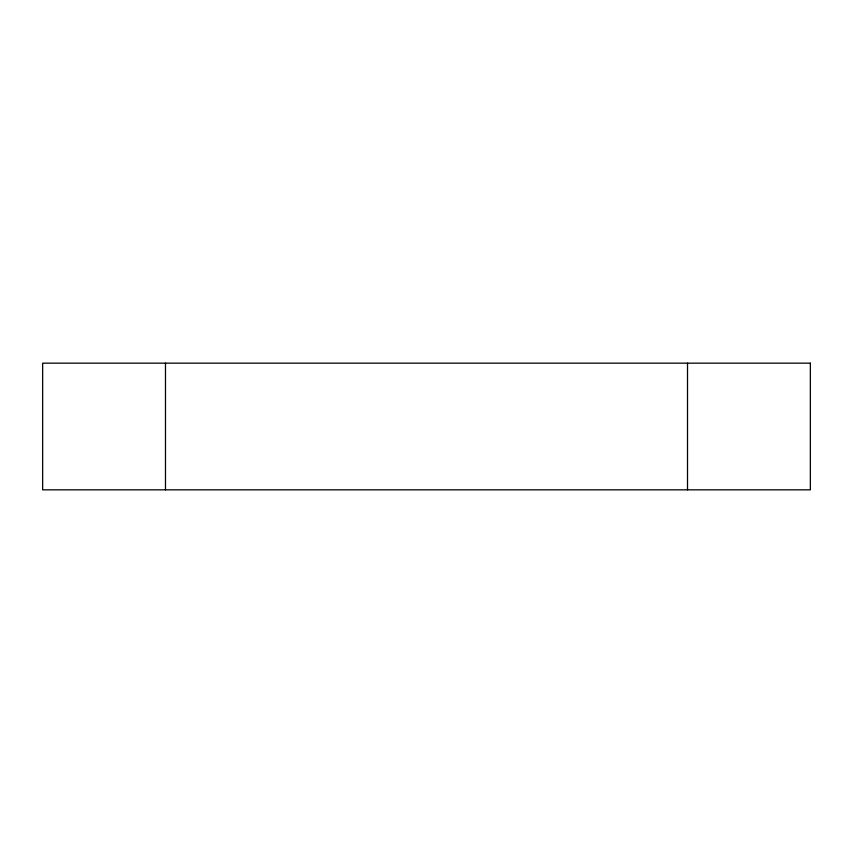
<?xml version="1.0" encoding="UTF-8"?>
<svg xmlns="http://www.w3.org/2000/svg" width="853" height="853" viewBox="0 0 853 853"><rect width="100%" height="100%" fill="white"/><g stroke="black" fill="none" stroke-linecap="round" stroke-linejoin="round"><path stroke-width="1.28" d="M687.518 363.165L687.518 489.835M165.482 363.165L165.482 489.835M810.35 363.165L42.65 363.165L42.65 489.835L810.35 489.835L810.35 363.165"/></g></svg>
